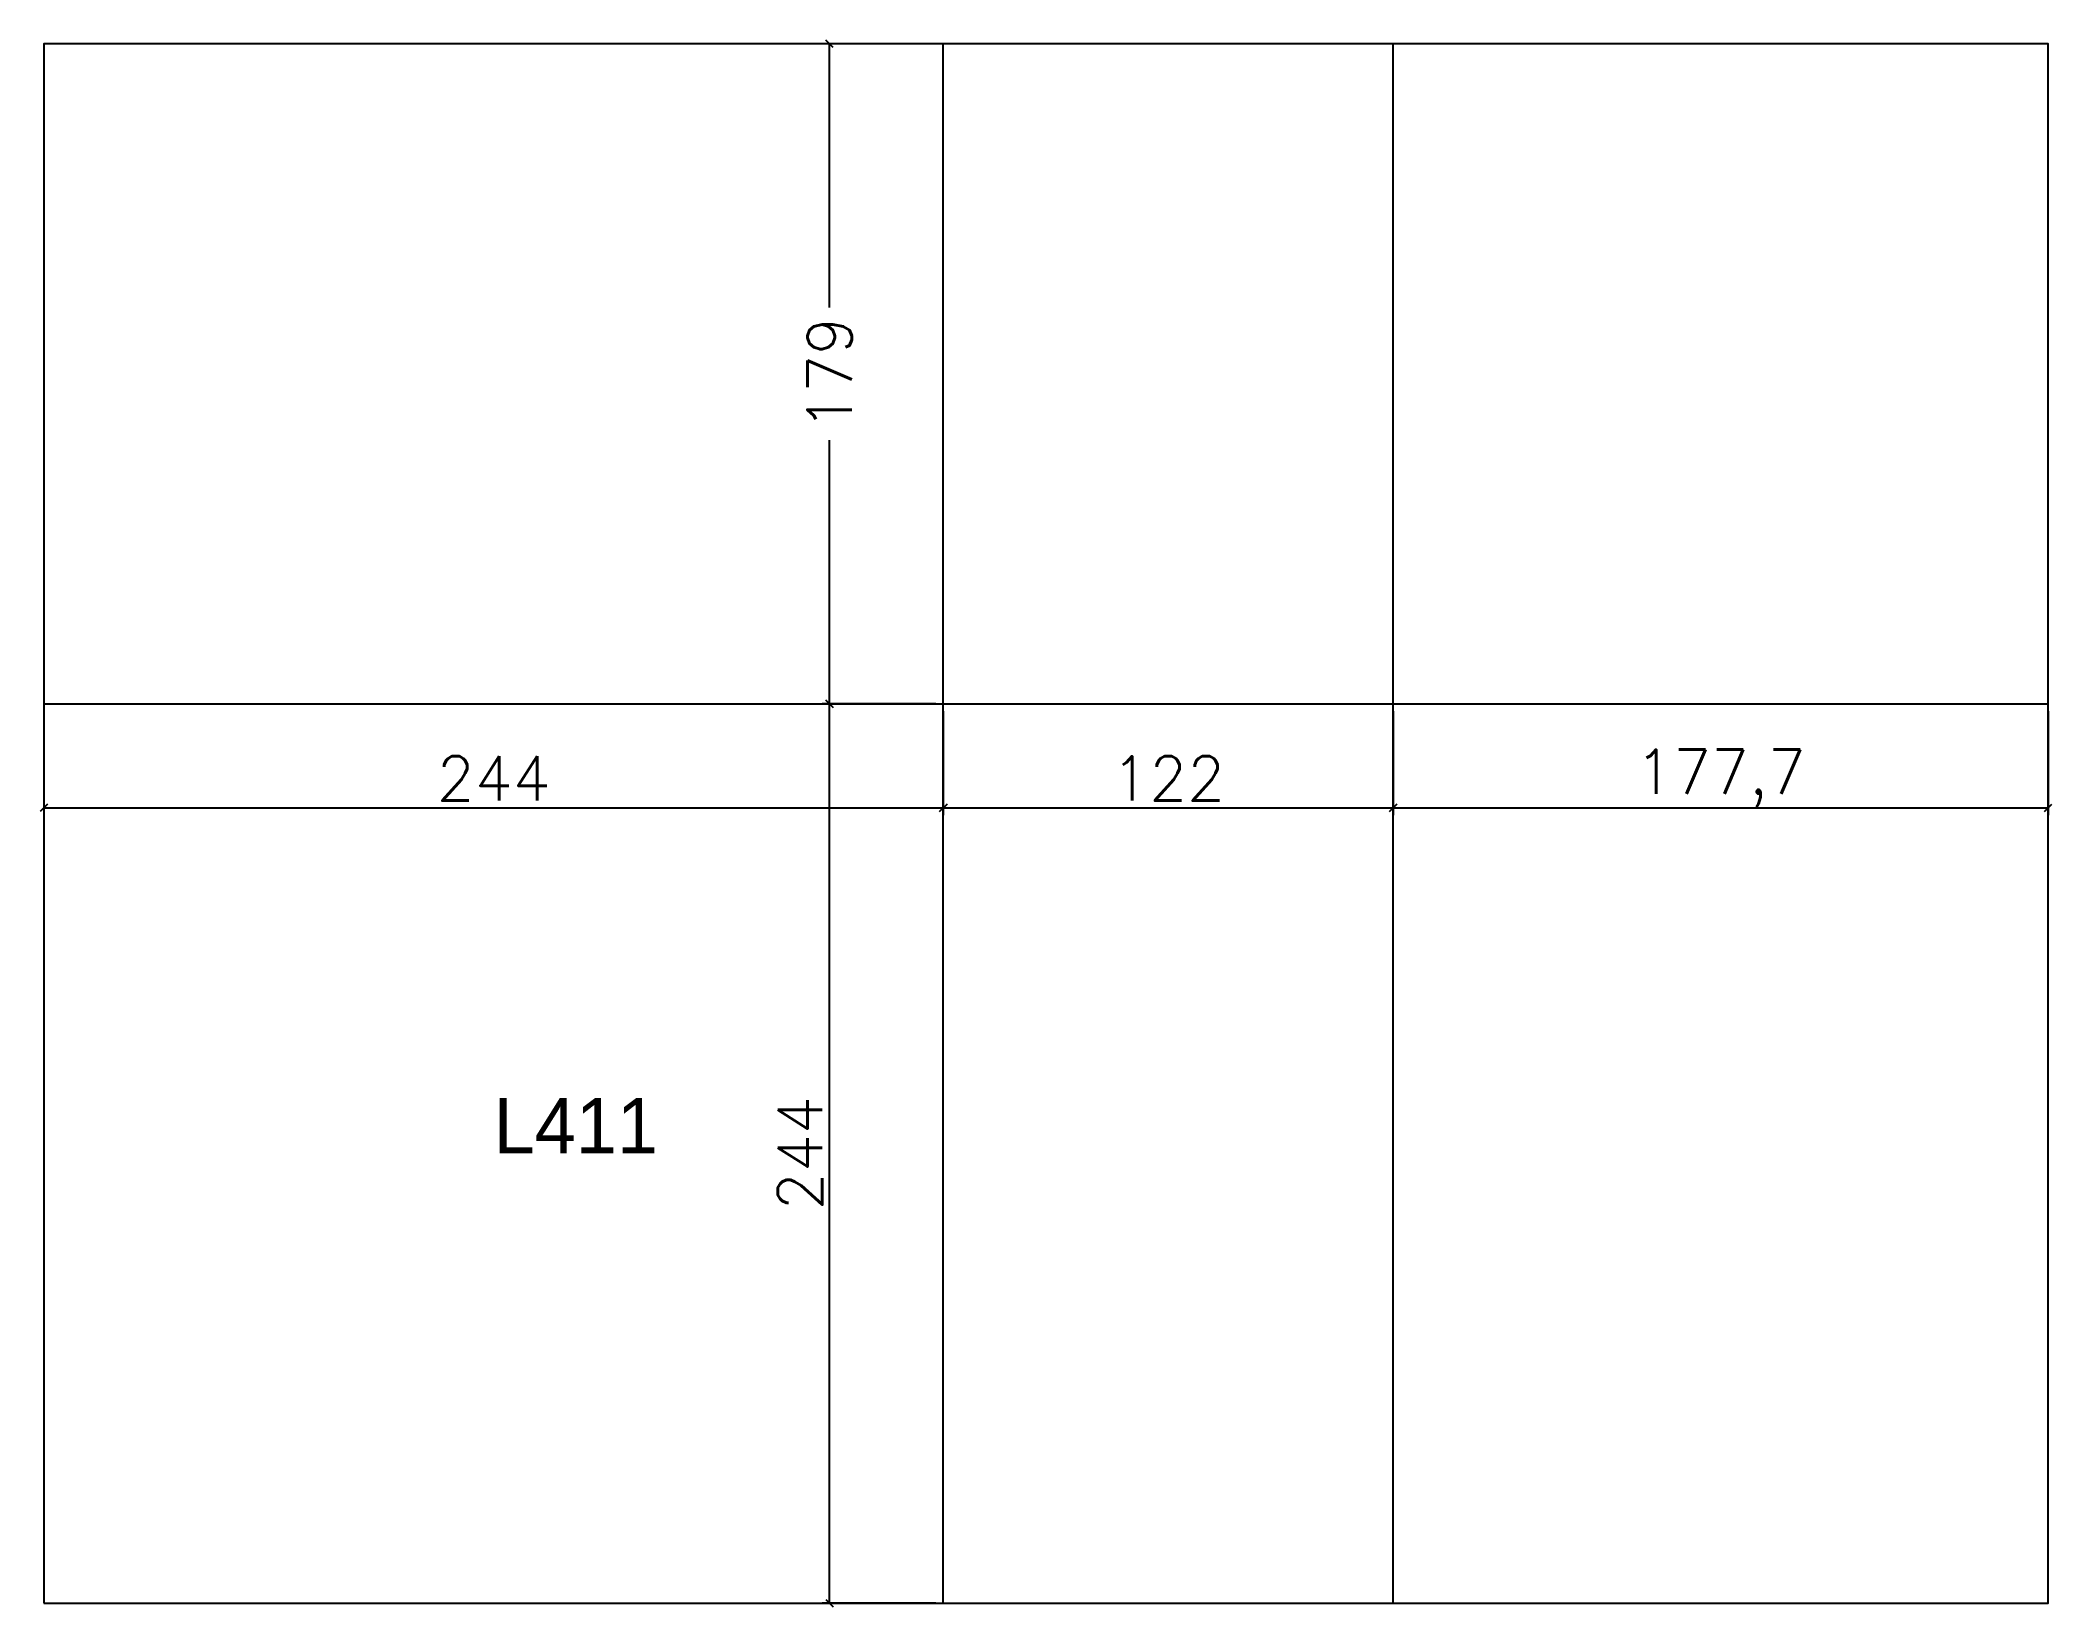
# Model space of a CAD drawing. Extents: x 2804 to 3349, y 1589 to 2014.
import ezdxf

# ---------------------------------------------------------------- set-up
doc = ezdxf.new("R2010")
doc.units = 0
for name, color, linetype in [('COTA', 241, 'Continuous'), ('NOMENCLATURA', 7, 'Continuous'), ('PAINEIS', 6, 'Continuous')]:
    doc.layers.add(name, color=color, linetype=linetype)
doc.styles.add('Romans', font='romans.shx', dxfattribs={"height": 12})
doc.dimstyles.new('cotas', dxfattribs={"dimtxt": 9, "dimasz": 2, "dimexe": 2, "dimexo": 2, "dimgap": 2, "dimtad": 1, "dimdec": 1, "dimzin": 12, "dimtxsty": 'Romans', "dimblk": 'OBLIQUE', "dimcen": 2.5, "dimclrd": 4, "dimclre": 4, "dimclrt": 240, "dimazin": 3, "dimtfac": 1, "dimtmove": 0, "dimatfit": 3})

# ---------------------------------------------------------------- blocks, each defined once
blk = doc.blocks.new('_OBLIQUE')
at = {"color": 0, "linetype": 'BYBLOCK'}
blk.add_line((-0.5, -0.5), (0.5, 0.5), dxfattribs=at)

msp = doc.modelspace()

# ---------------------------------------------------------------- linework, layer by layer
at = {"layer": 'PAINEIS'}
for p, q in [((3048.62, 1590.12), (3048.62, 2013.12)), ((3170.62, 1590.12), (3170.62, 2013.12)), ((2804.62, 1834.12), (3348.33, 1834.12))]:
    msp.add_line(p, q, dxfattribs=at)
msp.add_lwpolyline([(2804.62, 1590.12), (3348.33, 1590.12), (3348.33, 2013.12), (2804.62, 2013.12)], close=True, dxfattribs=at)

# ---------------------------------------------------------------- texts
at = {"layer": 'NOMENCLATURA'}
msp.add_text('L411', height=15, dxfattribs=at).set_placement((2926.62, 1712.12))

# ---------------------------------------------------------------- dimensions: what is measured, and where the dimension line sits
at = {"layer": 'COTA'}
msp.add_linear_dim(base=(3017.76, 1834.12), p1=(3048.62, 1834.12), p2=(3048.62, 2013.12), angle=90, location=(3017.76, 1923.62), dimstyle='cotas', override={"dimtmove": 2}, dxfattribs=at).render()
for base, p1, p2 in [((2804.62, 1805.85), (2804.62, 1834.12), (3048.62, 1834.12)), ((3048.62, 1805.85), (3048.62, 1834.12), (3170.62, 1834.12)), ((3170.62, 1805.85), (3170.62, 1834.12), (3348.33, 1834.12))]:
    msp.add_linear_dim(base=base, p1=p1, p2=p2, dimstyle='cotas', dxfattribs=at).render()
msp.add_linear_dim(base=(3017.76, 1590.12), p1=(3048.62, 1590.12), p2=(3048.62, 1834.12), angle=90, dimstyle='cotas', dxfattribs=at).render()

doc.saveas('drawing.dxf')
